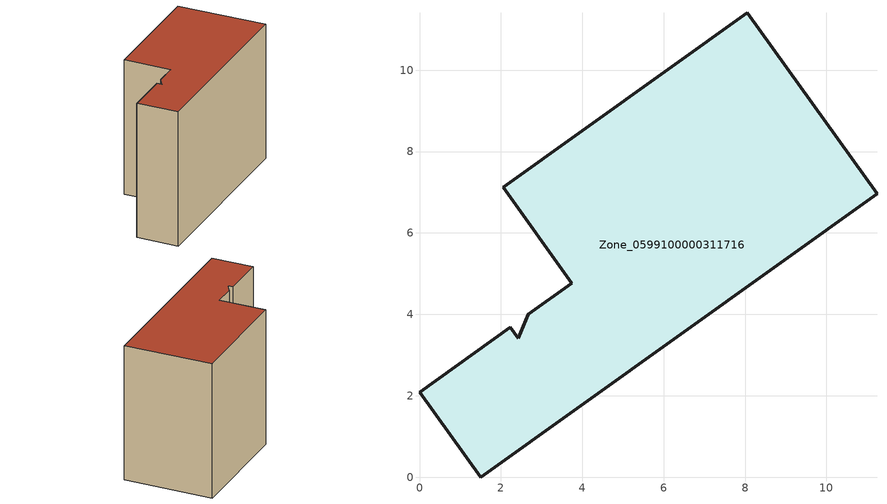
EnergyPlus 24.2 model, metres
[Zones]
Zone_0599100000311716
 floor ground (C_G): 3.74,4.77 2.06,7.12 8.05,11.41 11.24,6.96 1.5,0 0,2.09 2.23,3.68 2.42,3.41 2.68,4.01 z0
 wall outside (C_F): 2.23,3.68 0,2.09 1.5,0 11.24,6.96 8.05,11.41 2.06,7.12 3.74,4.77 2.68,4.01 2.42,3.41 2.23,3.68 z0:8.54
 roof outside (C_R): 2.68,4.01 2.42,3.41 2.23,3.68 0,2.09 1.5,0 11.24,6.96 8.05,11.41 2.06,7.12 3.74,4.77 z8.54
[BUILDING]
Pand.0599100000311716: North Axis=0; Terrain=City; Loads Convergence Tolerance Value=0.04; Temperature Convergence Tolerance Value=0.4; Solar Distribution=FullExterior; Maximum Number of Warmup Days=25; Minimum Number of Warmup Days=1
[Site:Location]
Rotterdam.The.Hague.AP_ZH_NLD Design_Conditions: Latitude=51.96; Longitude=4.45; Time Zone=1; Elevation=-4.5
[SITE:GROUNDTEMPERATURE:BUILDINGSURFACE]
18, 18, 18, 18, 18, 18, 18, 18, 18, 18, 18, 18
[MATERIAL] Thermal Absorptance=0.9; Solar Absorptance=0.7; Visible Absorptance=0.7
Name | Roughness | Thickness | Conductivity | Density | Specific Heat
G.TI.1975-1991 | MediumSmooth | 0.15 | 0.288461 | 540 | 1210
F.TI.1975-1991 | Rough | 0.3 | 0.230769 | 1920 | 840
R.TI.1975-1991 | MediumRough | 0.2 | 0.153846 | 1500 | 1000
[CONSTRUCTION]
C_G: G.TI.1975-1991
C_F: F.TI.1975-1991
C_R: R.TI.1975-1991
[ZONE]
Zone_0599100000311716: Type=1; Multiplier=1; Ceiling Height=Autocalculate; Volume=Autocalculate; Floor Area=autocalculate; Part of Total Floor Area=Yes
[ZONEINFILTRATION:DESIGNFLOWRATE]
Infil_Zone_0599100000311716: Zone or ZoneList or Space or SpaceList=Zone_0599100000311716; Schedule=AlwaysOn; Design Flow Rate Calculation Method=Flow/Area; Flow Rate per Floor Area=0.003; Constant Term Coefficient=1; Temperature Term Coefficient=0; Velocity Term Coefficient=0; Velocity Squared Term Coefficient=0
[HVACTEMPLATE:ZONE:IDEALLOADSAIRSYSTEM]
Zone_0599100000311716: Maximum Heating Supply Air Temperature=50; Minimum Cooling Supply Air Temperature=13; Maximum Heating Supply Air Humidity Ratio=0.0156; Minimum Cooling Supply Air Humidity Ratio=0.0077; Heating Limit=NoLimit; Cooling Limit=NoLimit; Dehumidification Control Type=ConstantSensibleHeatRatio; Cooling Sensible Heat Ratio=0.7; Dehumidification Setpoint=60; Humidification Control Type=None; Humidification Setpoint=30; Outdoor Air Method=None; Outdoor Air Flow Rate per Person=0.00944; Outdoor Air Flow Rate per Zone Floor Area=0; Outdoor Air Flow Rate per Zone=0; Demand Controlled Ventilation Type=None; Outdoor Air Economizer Type=NoEconomizer; Heat Recovery Type=None; Sensible Heat Recovery Effectiveness=0.7; Latent Heat Recovery Effectiveness=0.65
[ZONECONTROL:THERMOSTAT]
ThermostatControl_Zone_0599100000311716: Zone or ZoneList=Zone_0599100000311716; Control Type Schedule=DualSetpointControlType; Control 1=Thermostat_Zone_0599100000311716; Temperature Difference Between Cutout And Setpoint=0
[THERMOSTATSETPOINT:DUALSETPOINT]
Thermostat_Zone_0599100000311716: Heating Setpoint Temperature Schedule=HeatingSetpoint_Zone_0599100000311716; Cooling Setpoint Temperature Schedule=CoolingSetpoint_Zone_0599100000311716
[SCHEDULE:COMPACT]
HeatingSetpoint_Zone_0599100000311716: Through: 12/31, For: AllDays, Until: 24:00, 21
CoolingSetpoint_Zone_0599100000311716: Through: 12/31, For: AllDays, Until: 24:00, 24
DualSetpointControlType: Through: 12/31, For: AllDays, Until: 24:00, 4
AlwaysOn: Through: 12/31, For: AllDays, Until: 24:00, 1
